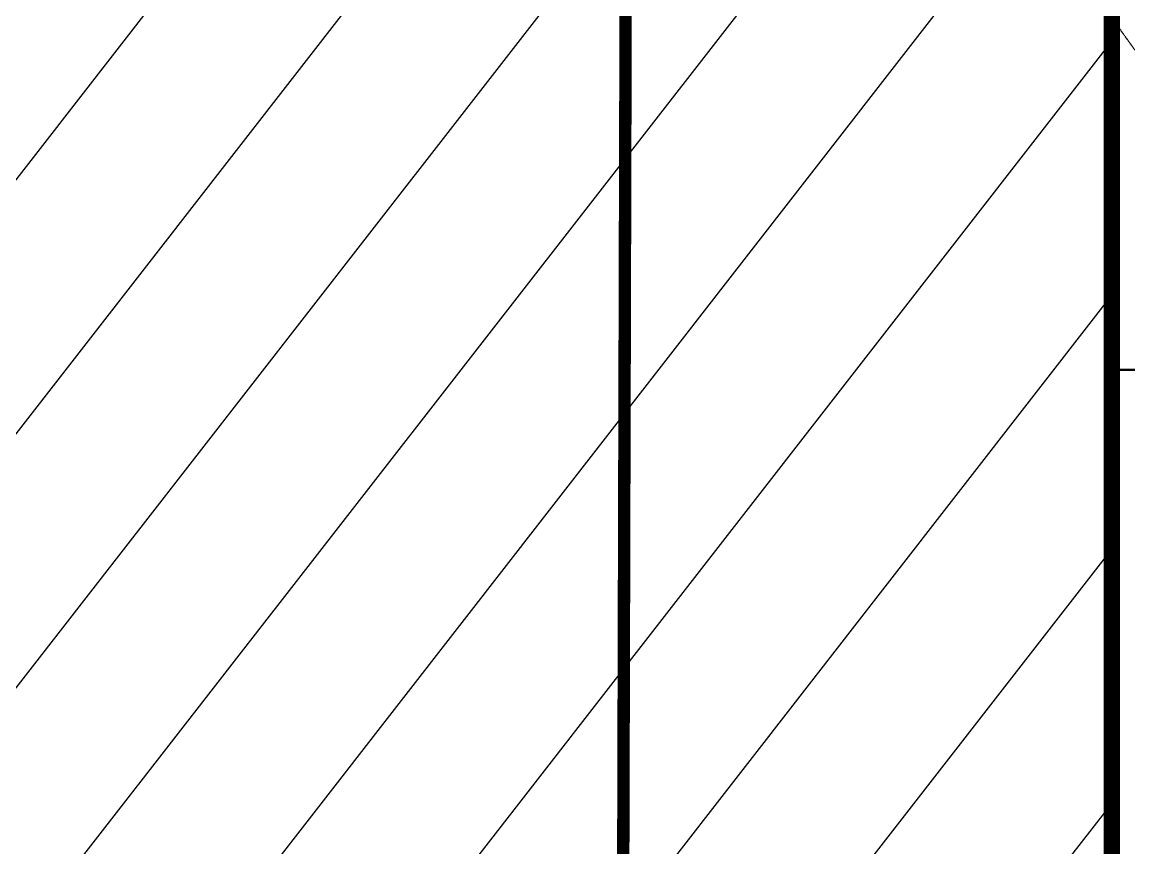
# Model space of a CAD drawing. Header units: centimetres. Extents: x -6122352 to 4157695, y -1694241 to 1947892.
# Drawn here: x 196907 to 198692, y -187304 to -185972 of the extents above; entities that cross this region are included whole.
import ezdxf
from ezdxf.xclip import XClip

# ---------------------------------------------------------------- set-up
doc = ezdxf.new("R2010")
doc.units = ezdxf.units.CM
doc.header["$MEASUREMENT"] = 0
doc.header["$XCLIPFRAME"] = 2
doc.linetypes.add('DASHED2', pattern=[0.375, 0.25, -0.125])
doc.linetypes.add('XR-AR-END-SETTING OUT PLAN$0$23261-XR-AR-SI-GF$0$HIDDEN', pattern=[0.375, 0.25, -0.125])
for name, color, linetype in [('23585-XR-AR-BOUNDARY WALLS AND SETBACKS$0$setback', 7, 'XR-AR-END-SETTING OUT PLAN$0$23261-XR-AR-SI-GF$0$HIDDEN'), ('@MI-REF LAYER', 7, 'Continuous'), ('B_TH_6', 7, 'Continuous')]:
    doc.layers.add(name, color=color, linetype=linetype)
for name, color, linetype, lineweight in [('@ Foundations', 4, 'DASHED2', 50), ('A-ANNO-TEXT', 3, 'Continuous', 25), ('XR-AR-END-SETTING OUT PLAN$0$23585-XR-AR-END-GROUND FLOOR$0$A-EQUP-KITN-PLAN', 202, 'Continuous', 9), ('XR-AR-END-SETTING OUT PLAN$0$23585-XR-AR-END-GROUND FLOOR$0$A-GLAZ-SILL', 8, 'Continuous', 5), ('XR-AR-END-SETTING OUT PLAN$0$23585-XR-AR-END-GROUND FLOOR$0$A-GLAZ-WNDO', 232, 'Continuous', 9), ('XR-AR-END-SETTING OUT PLAN$0$23585-XR-AR-END-GROUND FLOOR$0$A-WALL', 7, 'Continuous', 30)]:
    doc.layers.add(name, color=color, linetype=linetype, lineweight=lineweight)
doc.styles.get("Standard").update_dxf_attribs({"font": 'arial.ttf'})
doc.dimstyles.new('LEADER', dxfattribs={"dimtxt": 0.18, "dimasz": 0.25, "dimexe": 0.18, "dimexo": 0.0625, "dimgap": 0.09, "dimtad": 0, "dimtih": 1, "dimtoh": 1, "dimdec": 4, "dimzin": 0, "dimdsep": 46, "dimtxsty": 'Standard', "dimblk": 'DOT', "dimcen": 0.09, "dimadec": 0, "dimazin": 0, "dimtfac": 1, "dimtdec": 4, "dimtofl": 0, "dimtmove": 0, "dimatfit": 3, "dimldrblk": 'DOT', "dimfxl": 1, "dimtolj": 1, "dimtzin": 0, "dimarcsym": 0})

# ---------------------------------------------------------------- blocks, each defined once
blk = doc.blocks.new('23585-XR-AR-BOUNDARY WALLS AND SETBACKS')
at = {"layer": '23585-XR-AR-BOUNDARY WALLS AND SETBACKS$0$setback', "ltscale": 40, "const_width": 0.05}
blk.add_lwpolyline([(496671.3588816111, 2768910.086935761), (496656.9816435174, 2768923.260532122), (496652.8267570555, 2768918.72615671), (496648.7733982169, 2768914.302401632), (496644.7199982171, 2768909.878601632), (496640.6668023882, 2768905.455006183), (496636.6133982163, 2768901.031201632), (496632.5599982173, 2768896.607401631), (496628.5063484076, 2768892.183547273), (496624.3500695526, 2768887.647603805), (496638.7270828215, 2768874.473577055), (496642.8835524818, 2768879.009850921), (496646.9369508895, 2768883.433649182), (496650.9905757942, 2768887.857476362), (496655.0439508896, 2768892.281249183), (496659.0973737101, 2768896.704874088), (496663.1507508897, 2768901.128649183), (496667.20415089, 2768905.552449183), (496671.3588816111, 2768910.086935761)], dxfattribs=at)
blk = doc.blocks.new('A$C9d9485f6')
at = {"layer": 'A-ANNO-TEXT', "rotation": 312.4881850805905}
blk.add_blockref('23585-XR-AR-BOUNDARY WALLS AND SETBACKS', (-2377088.534775567, -1504219.252137818), dxfattribs=at)
blk = doc.blocks.new('XR-AR-END-SETTING OUT PLAN$0$23585-XR-AR-END-GROUND FLOOR$0$XR-END-GROUND FLOOR PLAN$0$A$C69996ABC')
at = {"layer": 'XR-AR-END-SETTING OUT PLAN$0$23585-XR-AR-END-GROUND FLOOR$0$A-GLAZ-SILL'}
blk.add_line((0.2499999770720933, 0.9999993968456202), (0.249999977072207, 0.0999993968456252), dxfattribs=at)
at = {"layer": 'XR-AR-END-SETTING OUT PLAN$0$23585-XR-AR-END-GROUND FLOOR$0$A-GLAZ-WNDO'}
for p, q in [((-2.292778056300904e-08, 0.9999993968456202), (-2.292778056300904e-08, 0.9499993968456231)), ((0.2499999770720933, 0.9999993968456202), (-2.292778056300904e-08, 0.9999993968456202)), ((0.1499999770722127, 0.9499993968456231), (0.1499999770722127, 0.9999993968456202)), ((0.1499999770722109, 0.999999396845622), (0.1499999770722127, 0.09999939684562342)), ((-2.292778056300904e-08, 0.9499993968456231), (0.1499999770722127, 0.9499993968456231)), ((-2.292778056300904e-08, 0.9499993968456231), (-2.292778056300904e-08, 0.1499993968456224)), ((0.1499999770722127, 0.1499993968456224), (-2.292778056300904e-08, 0.1499993968456224)), ((-2.292787470992153e-08, 0.09999939684561099), (-2.292787470992153e-08, 0.1499993968456099)), ((0.1499999770722127, 0.0999993968456252), (0.1499999770722127, 0.1499993968456224)), ((0.249999977072207, 0.0999993968456252), (-2.292778056300904e-08, 0.0999993968456252))]:
    blk.add_line(p, q, dxfattribs=at)
blk.add_lwpolyline([(-2.292779299750691e-08, 0.9499993968456231), (-2.292779299750691e-08, 0.1499993968456224), (0.04999997707220416, 0.1499993968456224), (0.04999997707220416, 0.9499993968456231)], close=True, dxfattribs=at)
blk.add_lwpolyline([(0.04999997707215442, 0.0999993968456181), (-2.292784451185526e-08, 0.0999993968456181)], dxfattribs=at)
blk = doc.blocks.new('XR-AR-END-SETTING OUT PLAN')
at = {"layer": 'XR-AR-END-SETTING OUT PLAN$0$23585-XR-AR-END-GROUND FLOOR$0$A-EQUP-KITN-PLAN', "color": 8}
blk.add_line((3850.109238997102, 11100.00033140182), (3850.107901349664, 13149.99880361557), dxfattribs=at)
at = {"layer": 'XR-AR-END-SETTING OUT PLAN$0$23585-XR-AR-END-GROUND FLOOR$0$A-WALL', "color": 8}
blk.add_lwpolyline([(3850.106042101979, 10500.01968860626), (5750.107330158353, 10500.00084400177), (5750.107415214181, 10250.00188541412), (4790.107357934117, 10249.9985537529), (4790.107358291745, 10149.99855566025), (4540.107357993722, 10149.99855566025), (4540.10735835135, 10249.9985537529), (3000.102095916867, 10249.99855327606), (3000.102079048753, 11999.99910259247), (3250.104392960668, 11999.99910163879), (3250.104392841458, 11100.02067995071), (3850.106042161584, 11100.02068090439), (3850.10604198277, 10499.99947547913)], dxfattribs=at)
at = {"color": 8, "xscale": 1000.000000000001, "yscale": 1000.000000000001, "zscale": 1000.000000000001}
blk.add_blockref('XR-AR-END-SETTING OUT PLAN$0$23585-XR-AR-END-GROUND FLOOR$0$XR-END-GROUND FLOOR PLAN$0$A$C69996ABC', (3000.101009145379, 11899.99970579147), dxfattribs=at)
blk = doc.blocks.new('END UNIT')
at = {"xscale": 0.001, "yscale": 0.001, "zscale": 0.001}
blk.add_blockref('XR-AR-END-SETTING OUT PLAN', (-9.150201729830158, 0), dxfattribs=at)
blk = doc.blocks.new('TH_6')
at = {"xscale": -1}
blk.add_blockref('END UNIT', (495838.3053798437, 2769163.996563952), dxfattribs=at)
blk = doc.blocks.new('23585-XR-AR-MALDIVE-3$0$TH_6')
at = {"layer": 'B_TH_6', "xscale": 1.000019685734281, "yscale": 1.000019685734281, "zscale": 1.000019685734281}
blk.add_blockref('TH_6', (-9.760182827245444, -54.51303543616086), dxfattribs=at)
at = {"layer": '@ Foundations', "linetype": 'DASHED2', "ltscale": 25}
blk.add_lwpolyline([(495843.2811675412, 2769176.24685416), (495843.2811675412, 2769178.946854159), (495845.3811675408, 2769178.946854159), (495845.3811675408, 2769176.24685416)], close=True, dxfattribs=at)
blk = doc.blocks.new('_Dot')
at = {"color": 0, "linetype": 'ByBlock', "lineweight": -2}
blk.add_line((-0.5, 0), (-1, 0), dxfattribs=at)
at = {"color": 0, "linetype": 'ByBlock', "const_width": 0.5}
blk.add_lwpolyline([(-0.25, 0, 1), (0.25, 0, 1)], format="xyb", close=True, dxfattribs=at)

msp = doc.modelspace()

# ---------------------------------------------------------------- block references
at = {"layer": '@MI-REF LAYER', "xscale": 1000, "yscale": 1000, "zscale": 1000}
msp.add_blockref('A$C9d9485f6', (-23958.95045533385, 48155.57226163784), dxfattribs=at)

# ---------------------------------------------------------------- next in the draw order: block references
at = {"layer": '@MI-REF LAYER'}
ref = msp.add_blockref('23585-XR-AR-MALDIVE-3$0$TH_6', (-496138576.6226714, -2769274498.800779), dxfattribs=dict(at, xscale=1000, yscale=1000, zscale=1000, rotation=359.9898040391973))
XClip(ref).set_block_clipping_path([(495847.3922300867, 2769163.9971941216), (495847.39543188945, 2769187.936311596), (495838.31676110416, 2769187.8964212337), (495832.31675830134, 2769187.8963837423), (495826.3167534692, 2769187.8963462515), (495820.31703141355, 2769187.8962964136), (495814.31702637416, 2769187.896258923), (495808.3170215406, 2769187.8962214305), (495802.31687913626, 2769187.896331399), (495793.3616038712, 2769187.9364081295), (495793.3508954707, 2769163.997079878)])

# ---------------------------------------------------------------- next in the draw order: wipeouts: each hides what was drawn before it
at = {"color": 10}
msp.add_wipeout([(198652.9756713558, -193283.0341741783), (198655.56038286825, -179009.48125989918), (192407.0320688614, -179008.3531483149), (192405.5177468357, -179309.00614102208), (156604.56268152504, -179302.67270204728), (156604.66468535212, -179001.99820904477), (150354.3761512051, -179001.05638164657), (150352.22660348756, -193274.43890615515), (198652.96948456284, -193283.03417292034)], dxfattribs=at).dxf.layer = '@MI-REF LAYER'

# ---------------------------------------------------------------- next in the draw order: hatches: boundary and pattern name
at = {"layer": '@MI-REF LAYER', "transparency": 33554508}
h = msp.add_hatch(dxfattribs=at)
h.set_pattern_fill('ANSI31', color=256, scale=1999.999998458916, angle=186.7223562192661)
h.set_pattern_definition([(231.7223562192661, (2377468138.012326, 1503811052.832294), (196.2545353839104, -154.8681931350905), [])])
h.paths.add_polyline_path([(198652.9704295214, -193283.0341727923), (198655.5603827885, -179009.481259977), (192405.4366738899, -179009.8144404655), (192405.5177432849, -179308.9928290312), (156604.3118226964, -179302.62190096), (156604.3653194829, -179001.9981077398), (150354.376177097, -179000.8859239218), (150352.2253604671, -193274.4389058782)])

# ---------------------------------------------------------------- next in the draw order: linework, layer by layer
at = {"layer": '@MI-REF LAYER', "color": 1, "const_width": 20}
msp.add_lwpolyline([(201627.1293186625, -198729.6776816927), (197864.8992461396, -194298.0987040342), (197870.8812595709, -189478.4462716496), (196928.8946807529, -189474.9178261676), (197870.8812595709, -189478.4462716496), (197901.436981064, -178509.5808174609), (201634.67370805, -174889.0531755753)], dxfattribs=at)
at = {"layer": '@MI-REF LAYER', "const_width": 5.000000000000001}
msp.add_lwpolyline([(198652.9704295214, -193283.0341727923), (198655.5603827885, -179009.481259977), (192405.4366738899, -179009.8144404655), (192405.5177432849, -179308.9928290312), (156604.3118226964, -179302.62190096), (156604.3653194829, -179001.9981077398), (150354.376177097, -179000.8859239218), (150352.2253604671, -193274.4389058782)], close=True, dxfattribs=at)

# ---------------------------------------------------------------- next in the draw order: leaders
at = {"layer": '@MI-REF LAYER', "linetype": 'DASHED2'}
msp.add_leader([(200304.3277177772, -188247.8360001711), (197125.0217431274, -183820.3626915924)], dimstyle='LEADER', dxfattribs=at)

doc.saveas('drawing.dxf')
